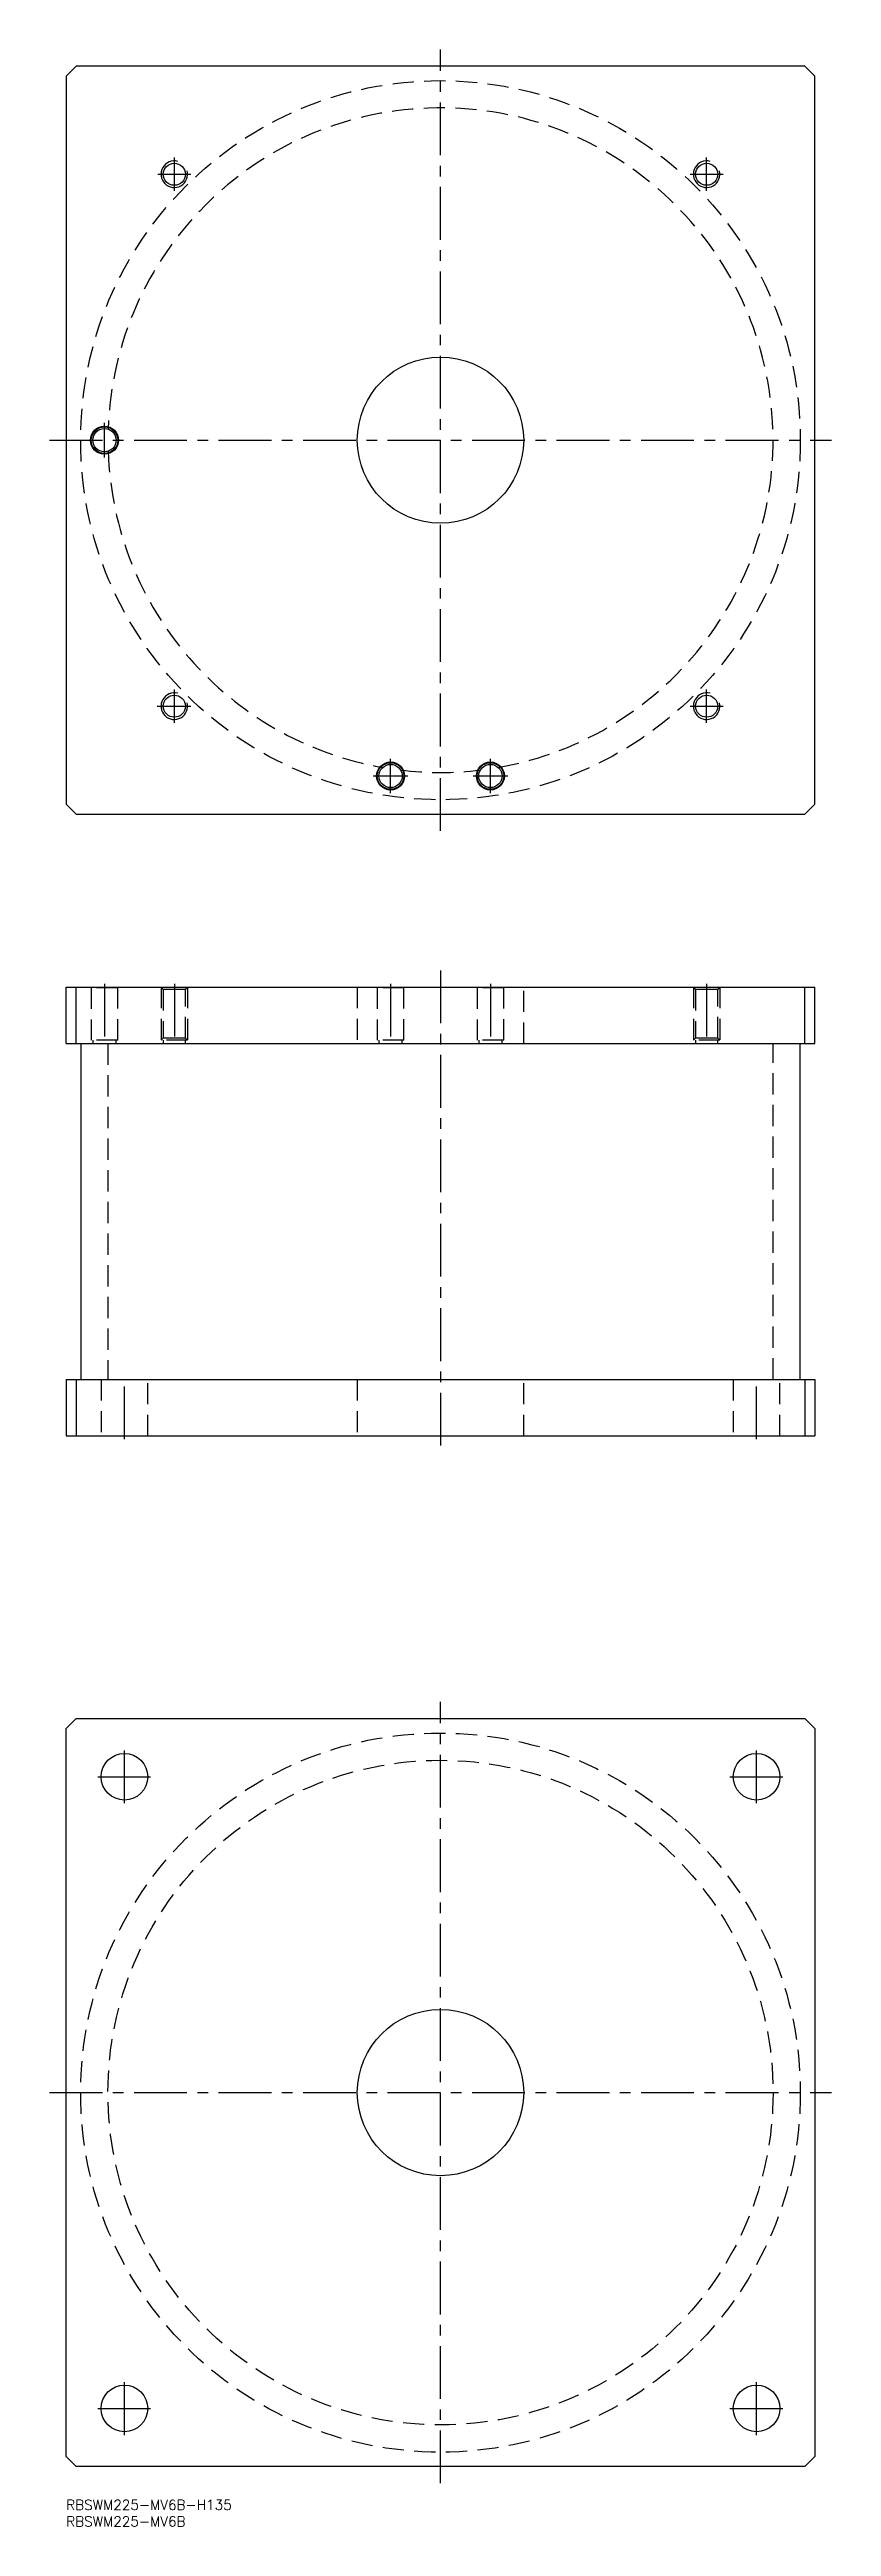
# Model space of a CAD drawing. Extents: x -5 to 230, y -8 to 737.
import ezdxf

# ---------------------------------------------------------------- set-up
doc = ezdxf.new("R2010")
doc.units = 0
doc.header["$LTSCALE"] = 0.5
doc.linetypes.add('CENTER', pattern=[50.8, 31.75, -6.35, 6.35, -6.35])
doc.linetypes.add('DASHED', pattern=[19.05, 12.7, -6.35])
for name, color, linetype in [('MSM_CENTER', 1, 'CENTER'), ('MSM_CONTINUOUS', 7, 'CONTINUOUS'), ('MSM_DASHED', 4, 'DASHED'), ('MSM_NARROW', 5, 'CONTINUOUS'), ('MSM_PART_NUMBER', 7, 'CONTINUOUS')]:
    doc.layers.add(name, color=color, linetype=linetype)
doc.styles.get("Standard").update_dxf_attribs({"font": 'txt.shx', "height": 3, "bigfont": 'bigfont.shx'})

msp = doc.modelspace()

# ---------------------------------------------------------------- linework, layer by layer
at = {"layer": 'MSM_CENTER'}
for p, q in [((112.5, 502), (112.5, 737)), ((32.5, 694.5), (32.5, 704.5)), ((192.5, 694.5), (192.5, 704.5)), ((27.5, 699.5), (37.5, 699.5)), ((187.5, 699.5), (197.5, 699.5)), ((-5, 619.5), (230, 619.5)), ((11.5, 614.3), (11.5, 624.7)), ((32.5, 534.5), (32.5, 544.5)), ((192.5, 534.5), (192.5, 544.5)), ((27.3, 539.5), (37.5, 539.5)), ((187.5, 539.5), (197.5, 539.5)), ((97.5, 513.3), (97.5, 523.7)), ((127.5, 513.3), (127.5, 523.7)), ((92.3, 518.5), (102.7, 518.5)), ((122.3, 518.5), (132.7, 518.5)), ((11.5, 456), (11.5, 437)), ((32.5, 456), (32.5, 437)), ((97.5, 456), (97.5, 437)), ((112.5, 460), (112.5, 315)), ((127.5, 456), (127.5, 437)), ((192.5, 456), (192.5, 437)), ((17.5, 319), (17.5, 338)), ((207.5, 319), (207.5, 338)), ((112.5, 5), (112.5, 240)), ((17.5, 209.5), (17.5, 225.5)), ((207.5, 209.5), (207.5, 225.5)), ((9.5, 217.5), (25.5, 217.5)), ((199.5, 217.5), (215.5, 217.5)), ((-5, 122.5), (230, 122.5)), ((17.5, 19.5), (17.5, 35.5)), ((207.5, 19.5), (207.5, 35.5)), ((9.5, 27.5), (25.5, 27.5)), ((199.5, 27.5), (215.5, 27.5))]:
    msp.add_line(p, q, dxfattribs=at)
at = {"layer": 'MSM_CONTINUOUS'}
for p, q in [((3, 732), (0, 729)), ((222, 732), (3, 732)), ((225, 729), (222, 732)), ((0, 729), (0, 510)), ((225, 510), (225, 729)), ((0, 510), (3, 507)), ((3, 507), (222, 507)), ((222, 507), (225, 510)), ((0, 455), (225, 455)), ((0, 438), (0, 455)), ((3, 438), (3, 455)), ((222, 438), (222, 455)), ((225, 438), (225, 455)), ((0, 438), (225, 438)), ((4.35, 438), (4.35, 337)), ((220.65, 337), (220.65, 438)), ((0, 337), (0, 320)), ((0, 337), (225, 337)), ((3, 337), (3, 320)), ((222, 337), (222, 320)), ((225, 337), (225, 320)), ((0, 320), (225, 320)), ((0, 232), (3, 235)), ((0, 13), (0, 232)), ((3, 235), (222, 235)), ((222, 235), (225, 232)), ((225, 232), (225, 13)), ((3, 10), (0, 13)), ((222, 10), (3, 10)), ((225, 13), (222, 10))]:
    msp.add_line(p, q, dxfattribs=at)
for centre, radius in [((32.5, 699.5), 3.3235), ((192.5, 699.5), 3.3235), ((112.5, 619.5), 25), ((11.5, 619.5), 4.2), ((11.5, 619.5), 4), ((11.5, 619.5), 3.5), ((32.5, 539.5), 3.3235), ((192.5, 539.5), 3.3235), ((97.5, 518.5), 4.2), ((97.5, 518.5), 4), ((97.5, 518.5), 3.5), ((127.5, 518.5), 4.2), ((127.5, 518.5), 4), ((127.5, 518.5), 3.5), ((17.5, 217.5), 7), ((207.5, 217.5), 7), ((112.5, 122.5), 25), ((17.5, 27.5), 7), ((207.5, 27.5), 7)]:
    msp.add_circle(centre, radius, dxfattribs=at)
at = {"layer": 'MSM_DASHED'}
for p, q in [((7.3, 455), (7.5, 454.8)), ((7.5, 454.8), (7.5, 439)), ((15.5, 454.8), (7.5, 454.8)), ((15.5, 454.8), (15.7, 455)), ((15.5, 439), (15.5, 454.8)), ((28.5, 455), (29.1765, 454.3235)), ((28.5, 455), (28.5, 439)), ((35.8235, 454.3235), (36.5, 455)), ((36.5, 455), (36.5, 439)), ((87.5, 455), (87.5, 438)), ((93.3, 455), (93.5, 454.8)), ((93.5, 454.8), (93.5, 439)), ((101.5, 454.8), (93.5, 454.8)), ((101.5, 454.8), (101.7, 455)), ((101.5, 439), (101.5, 454.8)), ((123.3, 455), (123.5, 454.8)), ((123.5, 454.8), (123.5, 439)), ((131.5, 454.8), (123.5, 454.8)), ((131.5, 454.8), (131.7, 455)), ((131.5, 439), (131.5, 454.8)), ((137.5, 438), (137.5, 455)), ((188.5, 455), (189.1765, 454.3235)), ((188.5, 455), (188.5, 439)), ((195.8235, 454.3235), (196.5, 455)), ((196.5, 455), (196.5, 439)), ((29.1765, 454.3235), (29.1765, 439.6765)), ((35.8235, 454.3235), (29.1765, 454.3235)), ((35.8235, 439.6765), (35.8235, 454.3235)), ((189.1765, 454.3235), (189.1765, 439.6765)), ((195.8235, 454.3235), (189.1765, 454.3235)), ((195.8235, 439.6765), (195.8235, 454.3235)), ((29.1765, 439.6765), (28.5, 439)), ((35.8235, 439.6765), (29.1765, 439.6765)), ((36.5, 439), (35.8235, 439.6765)), ((189.1765, 439.6765), (188.5, 439)), ((195.8235, 439.6765), (189.1765, 439.6765)), ((196.5, 439), (195.8235, 439.6765)), ((15.5, 439), (7.5, 439)), ((8, 439), (8, 438)), ((12.55, 438), (12.55, 337)), ((15, 438), (15, 439)), ((36.5, 439), (28.5, 439)), ((29.1765, 439), (29.1765, 438)), ((35.8235, 438), (35.8235, 439)), ((101.5, 439), (93.5, 439)), ((94, 439), (94, 438)), ((101, 438), (101, 439)), ((131.5, 439), (123.5, 439)), ((124, 439), (124, 438)), ((131, 438), (131, 439)), ((196.5, 439), (188.5, 439)), ((189.1765, 439), (189.1765, 438)), ((195.8235, 438), (195.8235, 439)), ((212.45, 337), (212.45, 438)), ((10.5, 337), (10.5, 320)), ((24.5, 320), (24.5, 337)), ((87.5, 337), (87.5, 320)), ((137.5, 320), (137.5, 337)), ((200.5, 337), (200.5, 320)), ((214.5, 320), (214.5, 337))]:
    msp.add_line(p, q, dxfattribs=at)
for centre, radius in [((112.5, 619.5), 108.15), ((112.5, 122.5), 108.15), ((112.5, 122.5), 99.95)]:
    msp.add_circle(centre, radius, dxfattribs=at)
for start, end in [(280.0104927, 178.095946), (181.904054, 259.9895073), (263.1154382, 276.8845618)]:
    msp.add_arc((112.5, 619.5), 99.95, start, end, dxfattribs=at)
at = {"layer": 'MSM_NARROW'}
for centre in [(32.5, 699.5), (192.5, 699.5), (32.5, 539.5), (192.5, 539.5)]:
    msp.add_arc(centre, 4, 75, 15, dxfattribs=at)

# ---------------------------------------------------------------- texts
at = {"layer": 'MSM_PART_NUMBER'}
for s, p in [('RBSWM225-MV6B-H135', (0, -3)), ('RBSWM225-MV6B', (0, -8))]:
    msp.add_text(s, height=3, dxfattribs=at).set_placement(p)

doc.saveas('drawing.dxf')
